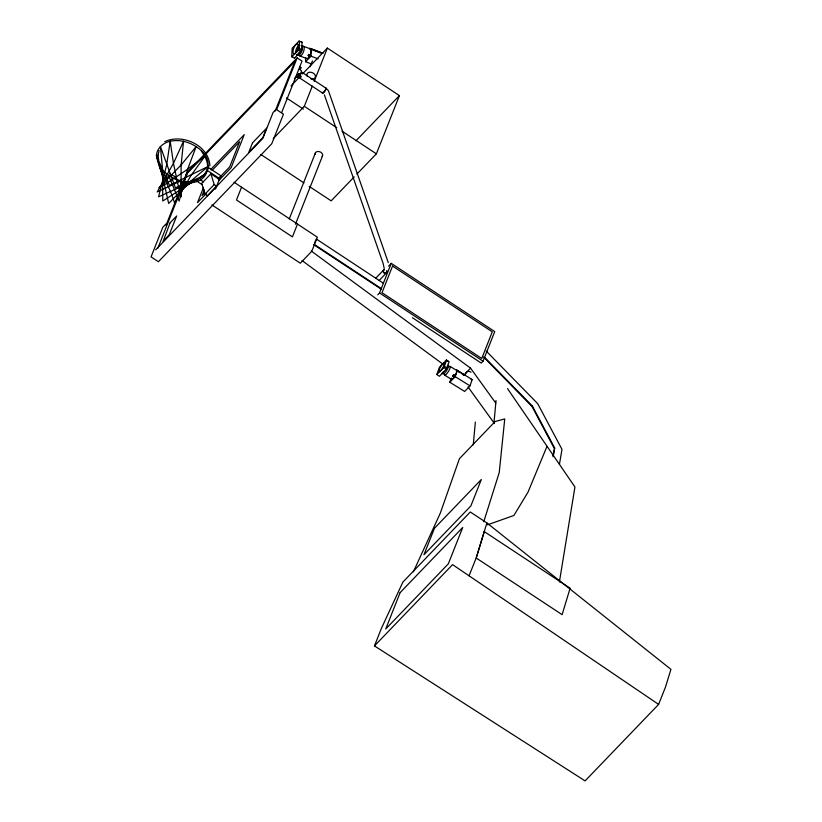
<?xml version="1.0" encoding="UTF-8"?>
<svg xmlns="http://www.w3.org/2000/svg" width="822" height="822" viewBox="0 0 822 822"><rect width="100%" height="100%" fill="white"/><g stroke="black" fill="none" stroke-linecap="round" stroke-linejoin="round"><path stroke-width="1.23" d="M291.738 56.626L292.18 48.221L299.023 41.1L299.537 41.275L299.013 49.782L291.738 56.626L294.656 57.951L301.571 50.748L302.106 42.241L299.023 41.1M311.538 63.993L305.63 61.753L305.661 58.095M305.63 61.753L310.993 56.173L311.045 48.847L310.223 49.063L309.75 48.221L322.748 53.142M473.277 444.805L475.342 422.087M493.95 423.299L496.015 400.561M559.392 581.966L574.938 486.984L507.513 388.611M553.001 455.912L554.665 447.969L532.399 406.119L484.877 357.56M553.165 456.775L554.665 447.969M559.443 464.266L561.991 449.357L537.66 403.623L486.203 351.035M209.877 165.982C209.137 145.371 182.33 133.256 164.719 141.661M308.702 55.372C308.435 57.756 310.603 53.656 309 54.735M158.03 155.224L159.108 150.518M297.163 74.833L298.602 76.847L300.492 73.435M486.901 522.946L670.927 669.334L665.532 686.925L658.617 704.392L585.1 780.9L374.462 645.907L381.377 628.44L402.872 582.11L470.266 511.983L486.901 522.946L476.133 558.128L469.054 575.76M483.757 521.734L499.231 472.568L504.749 418.912L495.101 421.552L459.416 458.697L440.304 513.134L413.374 571.824M436.78 374.513L439.472 367.218L446.325 360.098L449.11 361.701L446.325 369.088L439.41 376.291L436.78 374.513L443.859 367.557L446.634 360.17M465.036 375.264L456.57 370.013L472.126 379.548L470.02 385.857L464.656 391.436L449.829 382.251L451.237 378.048M449.829 382.251L455.193 376.671L457.299 370.362M453.292 376.044L454.196 374.935L453.785 375.253M166.013 225.331L186.871 172.651L297.143 57.889L302.034 61.105L281.648 112.593M157.824 248.285L183.892 182.433M184.827 180.08L187.632 173L294.851 61.424L275.226 110.98M203.558 187.354L197.496 202.674L206.25 193.56M204.37 189.861L202.099 195.595L204.678 192.913M215.487 189.091L220.481 176.473M210.905 173.832L214.193 184.57L216.638 186.173L207.442 195.739L205.007 194.126L201.709 183.388L210.905 173.832L219.32 179.381L221.056 175.877L208.747 167.76M241.555 187.19L236.489 199.982L292.416 236.87L297.482 224.077M276.747 109.398L297.143 57.889M295.16 77.7L294.779 78.665L297.841 75.48L298.612 73.538C301.171 75.645 302.815 70.579 300.143 69.654L300.914 67.712L299.722 66.931M298.386 74.617L300.164 75.973A2.98 2.004 43.9 0 0 300.79 75.994M273.294 138.589L304.304 106.305L312.309 86.105M314.189 81.357L327.362 48.087L399.42 95.599L376.373 153.827L356.871 174.11M289.282 218.899L315.401 152.913M295.458 224.201L322.522 155.861M314.528 243.22L315.802 240.024M377.76 294.8L379.538 292.951L391.262 263.359L494.741 331.595L483.028 361.187L481.209 363.077L412.408 317.713M546.866 446.685L528.032 492.101L513.914 515.466L487.446 524.857M310.007 66.798L312.473 60.9M309.904 55.567C311.117 53.276 310.582 57.653 309.76 56.235M296.968 75.922L298.314 76.097L297.297 77.165L295.55 76.723M300.338 73.97L299.331 75.038L297.595 74.607M204.894 174.007L206.065 172.117M197.866 179.381L196.777 181.117L202.099 184.631M208.202 168.623L207.113 170.349L219.895 178.785M375.52 278.442L384.162 269.462C380.822 272.647 387.85 275.576 386.813 270.705L386.432 272.904L379.23 280.405M299.383 69.315L300.914 67.712M210.566 169.681L244.257 134.613L231.198 167.606L218.94 180.357M291.029 85.899L299.886 76.672M302.547 73.908L327.362 48.087M212.086 170.37L239.654 141.682L229.667 166.907L218.179 178.867M165.859 224.108L162.797 227.293L151.073 256.896L158.399 261.725L271.743 143.768L283.456 114.176L276.13 109.347L273.068 112.532L262.886 138.25L155.677 249.826M205.007 194.126L214.193 184.57M355.998 140.788L399.42 95.599M354.21 176.884L331.174 200.856L309.195 186.368M388.59 266.133L391.262 263.359M463.875 375.099L470.554 368.143L311.23 250.998M554.285 448.37L532.019 406.51L532.399 406.119M374.462 645.907L452.573 564.622L658.617 704.392M384.172 269.462C382.364 270.726 383.966 274.62 386.135 273.212M323.344 92.403L323.796 91.961A2.918 0.555 -51.6 0 0 325.892 89.125L326.067 88.704A3.011 0.575 -51.6 0 0 325.841 88.293M200.619 177.192L203.188 175.281M199.982 177.429L203.907 174.696M456.642 370.506L456.416 373.003A5.168 1.161 -58.2 0 1 453.035 378.284A5.168 1.161 -58.2 0 1 451.216 378.572M309.709 48.847L310.706 49.217M174.716 178.58C199.592 191.125 223.019 163.681 196.119 146.624A26.849 19.183 21.6 0 0 170.195 141.25C163.259 142.781 156.868 148.135 156.416 155.594C159.447 172.332 170.298 186.943 174.644 203.486L191.259 175.096L205.264 155.79L187.652 169.25L163.516 185.412L162.283 174.983L156.416 155.594L169.517 185.433L208.264 166.352L190.971 180.932L168.654 203.466L162.283 174.983L159.406 166.147C164.39 173.843 172.815 178.107 180.963 181.631A26.849 19.646 30.5 0 0 203.548 177.408A26.849 19.646 30.5 0 0 204.904 156.725L201.339 150.868M301.592 42.066L302.106 42.241M311.045 48.847L322.861 53.317M303.39 46.268L310.274 48.868M311.404 49.505L320.857 53.081M299.485 48.56L302.054 49.526M299.013 49.782L301.571 50.748M310.993 56.173L318.083 58.855M299.732 55.927L306.616 58.526M292.098 56.985L294.656 57.951M169.702 173.781L175.672 176.946M446.325 360.098L447.969 361.115M450.107 366.376L456.755 370.496M456.662 370.66L459.837 372.633M461.954 373.948L464.081 375.253M444.538 366.437L447.014 367.968M443.859 367.557L446.325 369.088M455.193 376.671L470.02 385.857M444.794 375.222L451.442 379.332M301.458 71.997L326.067 88.231L328.43 90.718L388.292 262.66M299.619 75.788L298.283 74.34M301.335 76.908L299.167 74.925A2.98 2.004 43.9 0 1 298.941 74.268M296.65 74.699L297.841 75.48M300.307 77.977L299.146 77.032A2.98 2.004 43.9 0 0 299.773 77.062M298.201 77.001L322.614 93.091M304.304 106.305L336.753 127.698M342.075 131.212L376.373 153.827M286.405 97.91L303.359 109.09M260.831 154.474L303.965 182.916M234.075 182.258L317.374 237.188L311.795 251.255L300.307 263.215L211.963 204.955M316.223 238.955L383.247 283.158M314.107 244.288L380.565 288.101M313.727 244.679L381.244 289.2M379.538 292.951L483.028 361.187M200.455 179.874L203.537 181.898M302.034 260.564L443.777 364.773M483.542 356.984L532.019 406.51M470.554 368.143L495.789 403.109M468.047 386.957L494.412 423.494M324.392 94.879L383.103 263.42L384.193 268.404M158.06 155.029L158.677 160.085M310.983 49.875L311.024 51.909A5.168 2.055 -69.3 0 1 309.832 55.649M471.407 379.805A3.175 0.719 -58.2 0 0 472.126 379.548L471.489 379.846L471.386 379.199A3.175 0.719 -58.2 0 0 471.355 379.374M443.88 371.297A5.168 1.161 -58.2 0 1 441.948 373.147M443.788 367.311A5.168 1.161 -58.2 0 1 444.538 366.283M449.182 366.797A5.168 1.161 -58.2 0 1 448.607 371.143A5.168 1.161 -58.2 0 1 444.579 374.452M448.021 365.389A5.168 1.161 -58.2 0 1 446.552 370.66A5.168 1.161 -58.2 0 1 442.883 373.404M465.725 373.815A4.48 3.319 44.2 0 1 471.047 372.191M309.195 56.739A5.168 2.055 -69.3 0 1 306.185 58.177M299.588 51.776A5.168 2.055 -69.3 0 1 296.372 54.653M295.55 52.731A5.168 2.055 -69.3 0 1 298.828 45.282M302.188 46.546A5.168 2.055 -69.3 0 1 303.708 51.18A5.168 2.055 -69.3 0 1 299.3 55.577M301.068 45.58A5.168 2.055 -69.3 0 1 301.725 51.159A5.168 2.055 -69.3 0 1 297.543 54.91M298.417 48.477A5.168 2.055 -69.3 0 1 299.054 47.388M307.346 76.477A4.48 3.206 22.7 0 1 309.843 72.213A4.48 3.206 22.7 0 1 315.432 75.973A4.48 3.206 22.7 0 1 310.993 78.933M301.263 72.028A2.98 0.586 -56.6 0 1 299.927 75.388L298.396 76.98A2.98 0.586 -56.6 0 1 298.304 76.097M325.584 88.437A2.98 0.586 -56.6 0 1 325.82 89.495A2.98 0.586 -56.6 0 1 323.539 92.804A2.98 0.586 -56.6 0 1 322.912 92.321M323.252 92.516A3.011 0.575 -51.6 0 1 322.327 92.588M315.329 154.372A3.853 2.754 21.6 0 1 319.583 151.69A3.853 2.754 21.6 0 1 322.111 156.468M181.138 164.955L180.963 196.91L180.09 186.728L181.395 180.645L157.197 191.988L173.452 163.362L183.553 141.199L181.138 164.955L159.006 187.806L165.88 180.83L168.551 175.312L179.155 201.092L187.652 169.25L196.119 146.624L181.138 164.955M452.727 376.086L453.765 374.698L452.727 376.086M454.268 377.041L455.275 375.603L454.268 377.041M308.178 55.423C309 57.293 309.36 52.176 308.178 55.423M170.195 141.25L166.65 164.893L158.574 196.818L194.485 180.696L162.766 201.02L162.561 169.147L160.382 146.429L175.405 187.878L204.318 175.466L186.882 185.186L179.597 192.081L173.452 163.362L170.195 141.25M484.25 531.598L476.257 558.046L562.114 614.661L570.108 588.213L484.25 531.598M170.082 222.854L163.075 241.493L169.311 234.599L176.679 215.97L170.082 222.854M252.529 142.823L248.768 152.306L262.824 137.685L266.575 128.211L252.529 142.823M392.546 266.071L382.004 292.704L481.743 358.474L492.286 331.841L392.546 266.071M400.119 592.631L385.724 628.994L448.329 563.83L462.735 527.467L400.119 592.631M434.448 528.279L423.967 554.727L470.862 505.941L481.332 479.493L434.448 528.279M440.674 370.63A5.168 1.161 -58.2 0 0 444.599 363.077A5.168 1.161 -58.2 0 0 439.945 368.071A5.168 1.161 -58.2 0 0 440.674 370.63M295.715 52.783A5.168 2.055 -69.3 0 0 297.903 44.378A5.168 2.055 -69.3 0 0 293.31 49.402A5.168 2.055 -69.3 0 0 295.715 52.783"/></g></svg>
